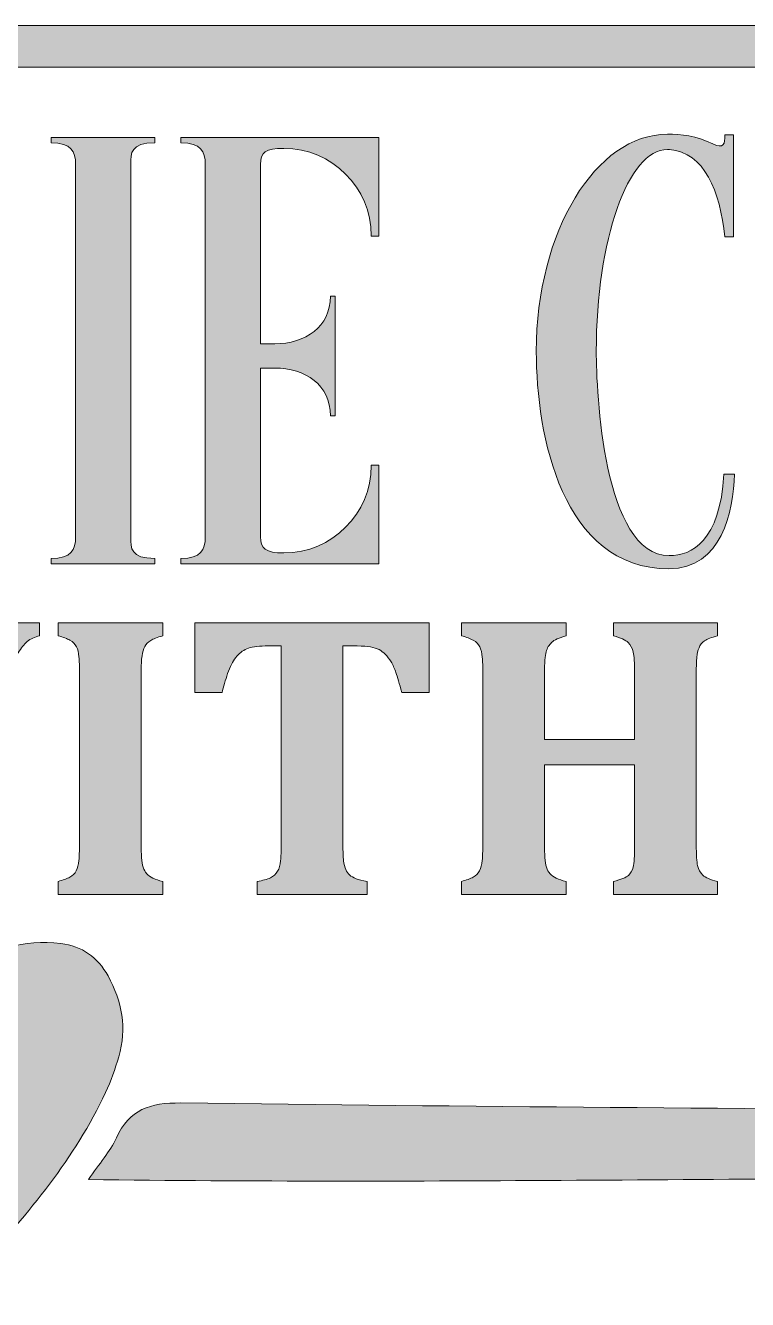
# Model space of a CAD drawing. Header units: inches. Extents: x 72 to 1008, y -817 to -264.
# Drawn here: x 540 to 680.9, y -817 to -568.4 of the extents above; entities that cross this region are included whole.
import ezdxf

# ---------------------------------------------------------------- set-up
doc = ezdxf.new("R2010")
doc.units = ezdxf.units.IN
doc.header["$MEASUREMENT"] = 0
doc.layers.add('Layer 1', color=7, linetype='Continuous')

# ---------------------------------------------------------------- blocks, each defined once
blk = doc.blocks.new('block 12')
at = {"layer": 'Layer 1', "true_color": 0x680b10}
h = blk.add_hatch(color=246, dxfattribs=at)
h.dxf.hatch_style = 2
edge = h.paths.add_edge_path()
edge.add_spline(control_points=[(560.56, -595.5), (560.56, -595.5), (560.56, -668.14), (560.56, -668.14), (560.56, -670.4), (560.5, -672.37), (565.24, -672.37), (565.24, -672.37), (565.24, -673.44), (565.24, -673.44), (565.24, -673.44), (545, -673.44), (545, -673.44), (545, -673.44), (545, -672.37), (545, -672.37), (548.97, -672.37), (549.78, -670.74), (549.78, -668.14), (549.78, -668.14), (549.78, -595.5), (549.78, -595.5), (549.78, -592.89), (548.97, -591.27), (545, -591.27), (545, -591.27), (545, -590.2), (545, -590.2), (545, -590.2), (565.24, -590.2), (565.24, -590.2), (565.24, -590.2), (565.24, -591.27), (565.24, -591.27), (560.5, -591.27), (560.56, -593.24), (560.56, -595.5)], knot_values=[0, 0, 0, 0, 1, 1, 1, 2, 2, 2, 3, 3, 3, 4, 4, 4, 5, 5, 5, 6, 6, 6, 7, 7, 7, 8, 8, 8, 9, 9, 9, 10, 10, 10, 11, 11, 11, 12, 12, 12, 12], degree=3, periodic=1)
h = blk.add_hatch(color=246, dxfattribs=at)
h.dxf.hatch_style = 2
edge = h.paths.add_edge_path()
edge.add_spline(control_points=[(609, -609.46), (609, -609.46), (607.51, -609.46), (607.51, -609.46), (607.51, -609.46), (607.51, -609.42), (607.51, -609.42), (607.51, -600.02), (599.83, -592.34), (590.43, -592.34), (586.86, -592.34), (585.88, -593.07), (585.88, -595.5), (585.88, -595.5), (585.88, -630.48), (585.88, -630.48), (585.88, -630.48), (588.66, -630.48), (588.66, -630.48), (594.64, -630.48), (599.53, -627.17), (599.53, -621.19), (599.53, -621.19), (599.53, -621.17), (599.53, -621.17), (599.53, -621.17), (600.47, -621.17), (600.47, -621.17), (600.47, -621.17), (600.47, -644.55), (600.47, -644.55), (600.47, -644.55), (599.53, -644.55), (599.53, -644.55), (599.53, -644.55), (599.53, -644.52), (599.53, -644.52), (599.53, -638.54), (594.64, -635.23), (588.66, -635.23), (588.66, -635.23), (585.88, -635.23), (585.88, -635.23), (585.88, -635.23), (585.88, -668.14), (585.88, -668.14), (585.88, -670.43), (586.86, -671.3), (590.43, -671.3), (599.83, -671.3), (607.51, -663.62), (607.51, -654.22), (607.51, -654.22), (607.51, -654.18), (607.51, -654.18), (607.51, -654.18), (609, -654.18), (609, -654.18), (609, -654.18), (609, -673.44), (609, -673.44), (609, -673.44), (570.32, -673.44), (570.32, -673.44), (570.32, -673.44), (570.32, -672.37), (570.32, -672.37), (574.29, -672.37), (575.09, -670.74), (575.09, -668.14), (575.09, -668.14), (575.09, -595.5), (575.09, -595.5), (575.09, -592.89), (574.29, -591.27), (570.32, -591.27), (570.32, -591.27), (570.32, -590.2), (570.32, -590.2), (570.32, -590.2), (609, -590.2), (609, -590.2), (609, -590.2), (609, -609.46), (609, -609.46)], knot_values=[0, 0, 0, 0, 1, 1, 1, 2, 2, 2, 3, 3, 3, 4, 4, 4, 5, 5, 5, 6, 6, 6, 7, 7, 7, 8, 8, 8, 9, 9, 9, 10, 10, 10, 11, 11, 11, 12, 12, 12, 13, 13, 13, 14, 14, 14, 15, 15, 15, 16, 16, 16, 17, 17, 17, 18, 18, 18, 19, 19, 19, 20, 20, 20, 21, 21, 21, 22, 22, 22, 23, 23, 23, 24, 24, 24, 25, 25, 25, 26, 26, 26, 27, 27, 27, 28, 28, 28, 28], degree=3, periodic=1)
h = blk.add_hatch(color=246, dxfattribs=at)
h.dxf.hatch_style = 2
edge = h.paths.add_edge_path()
edge.add_spline(control_points=[(678.43, -655.94), (678.14, -663.16), (676.01, -674.38), (665.58, -674.38), (644.73, -674.38), (639.71, -648.26), (639.71, -631.98), (639.71, -608.57), (651.35, -589.58), (665.31, -589.58), (667.97, -589.58), (670.9, -589.87), (674.14, -591.45), (676.31, -592.51), (676.54, -591.46), (676.54, -589.71), (676.54, -589.71), (678.23, -589.71), (678.23, -589.71), (678.23, -589.71), (678.23, -609.63), (678.23, -609.63), (678.23, -609.63), (676.54, -609.63), (676.54, -609.63), (675.55, -600.67), (672.52, -593.1), (665.7, -592.57), (665.57, -592.56), (665.44, -592.55), (665.31, -592.55), (657.63, -592.55), (651.42, -610.2), (651.42, -631.98), (651.42, -639.65), (652.78, -671.82), (665.62, -671.82), (670.11, -671.82), (675.53, -669.05), (676.34, -655.94), (676.34, -655.94), (678.43, -655.94), (678.43, -655.94)], knot_values=[0, 0, 0, 0, 1, 1, 1, 2, 2, 2, 3, 3, 3, 4, 4, 4, 5, 5, 5, 6, 6, 6, 7, 7, 7, 8, 8, 8, 9, 9, 9, 10, 10, 10, 11, 11, 11, 12, 12, 12, 13, 13, 13, 14, 14, 14, 14], degree=3, periodic=1)
at = {"layer": 'Layer 1', "lineweight": 0}
for points, knots in [([(560.56, -595.5), (560.56, -595.5), (560.56, -668.14), (560.56, -668.14), (560.56, -670.4), (560.5, -672.37), (565.24, -672.37), (565.24, -672.37), (565.24, -673.44), (565.24, -673.44), (565.24, -673.44), (545, -673.44), (545, -673.44), (545, -673.44), (545, -672.37), (545, -672.37), (548.97, -672.37), (549.78, -670.74), (549.78, -668.14), (549.78, -668.14), (549.78, -595.5), (549.78, -595.5), (549.78, -592.89), (548.97, -591.27), (545, -591.27), (545, -591.27), (545, -590.2), (545, -590.2), (545, -590.2), (565.24, -590.2), (565.24, -590.2), (565.24, -590.2), (565.24, -591.27), (565.24, -591.27), (560.5, -591.27), (560.56, -593.24), (560.56, -595.5)], [0, 0, 0, 0, 1, 1, 1, 2, 2, 2, 3, 3, 3, 4, 4, 4, 5, 5, 5, 6, 6, 6, 7, 7, 7, 8, 8, 8, 9, 9, 9, 10, 10, 10, 11, 11, 11, 12, 12, 12, 12]), ([(609, -609.46), (609, -609.46), (607.51, -609.46), (607.51, -609.46), (607.51, -609.46), (607.51, -609.42), (607.51, -609.42), (607.51, -600.02), (599.83, -592.34), (590.43, -592.34), (586.86, -592.34), (585.88, -593.07), (585.88, -595.5), (585.88, -595.5), (585.88, -630.48), (585.88, -630.48), (585.88, -630.48), (588.66, -630.48), (588.66, -630.48), (594.64, -630.48), (599.53, -627.17), (599.53, -621.19), (599.53, -621.19), (599.53, -621.17), (599.53, -621.17), (599.53, -621.17), (600.47, -621.17), (600.47, -621.17), (600.47, -621.17), (600.47, -644.55), (600.47, -644.55), (600.47, -644.55), (599.53, -644.55), (599.53, -644.55), (599.53, -644.55), (599.53, -644.52), (599.53, -644.52), (599.53, -638.54), (594.64, -635.23), (588.66, -635.23), (588.66, -635.23), (585.88, -635.23), (585.88, -635.23), (585.88, -635.23), (585.88, -668.14), (585.88, -668.14), (585.88, -670.43), (586.86, -671.3), (590.43, -671.3), (599.83, -671.3), (607.51, -663.62), (607.51, -654.22), (607.51, -654.22), (607.51, -654.18), (607.51, -654.18), (607.51, -654.18), (609, -654.18), (609, -654.18), (609, -654.18), (609, -673.44), (609, -673.44), (609, -673.44), (570.32, -673.44), (570.32, -673.44), (570.32, -673.44), (570.32, -672.37), (570.32, -672.37), (574.29, -672.37), (575.09, -670.74), (575.09, -668.14), (575.09, -668.14), (575.09, -595.5), (575.09, -595.5), (575.09, -592.89), (574.29, -591.27), (570.32, -591.27), (570.32, -591.27), (570.32, -590.2), (570.32, -590.2), (570.32, -590.2), (609, -590.2), (609, -590.2), (609, -590.2), (609, -609.46), (609, -609.46)], [0, 0, 0, 0, 1, 1, 1, 2, 2, 2, 3, 3, 3, 4, 4, 4, 5, 5, 5, 6, 6, 6, 7, 7, 7, 8, 8, 8, 9, 9, 9, 10, 10, 10, 11, 11, 11, 12, 12, 12, 13, 13, 13, 14, 14, 14, 15, 15, 15, 16, 16, 16, 17, 17, 17, 18, 18, 18, 19, 19, 19, 20, 20, 20, 21, 21, 21, 22, 22, 22, 23, 23, 23, 24, 24, 24, 25, 25, 25, 26, 26, 26, 27, 27, 27, 28, 28, 28, 28]), ([(678.43, -655.94), (678.14, -663.16), (676.01, -674.38), (665.58, -674.38), (644.73, -674.38), (639.71, -648.26), (639.71, -631.98), (639.71, -608.57), (651.35, -589.58), (665.31, -589.58), (667.97, -589.58), (670.9, -589.87), (674.14, -591.45), (676.31, -592.51), (676.54, -591.46), (676.54, -589.71), (676.54, -589.71), (678.23, -589.71), (678.23, -589.71), (678.23, -589.71), (678.23, -609.63), (678.23, -609.63), (678.23, -609.63), (676.54, -609.63), (676.54, -609.63), (675.55, -600.67), (672.52, -593.1), (665.7, -592.57), (665.57, -592.56), (665.44, -592.55), (665.31, -592.55), (657.63, -592.55), (651.42, -610.2), (651.42, -631.98), (651.42, -639.65), (652.78, -671.82), (665.62, -671.82), (670.11, -671.82), (675.53, -669.05), (676.34, -655.94), (676.34, -655.94), (678.43, -655.94), (678.43, -655.94)], [0, 0, 0, 0, 1, 1, 1, 2, 2, 2, 3, 3, 3, 4, 4, 4, 5, 5, 5, 6, 6, 6, 7, 7, 7, 8, 8, 8, 9, 9, 9, 10, 10, 10, 11, 11, 11, 12, 12, 12, 13, 13, 13, 14, 14, 14, 14])]:
    blk.add_open_spline(points, degree=3, knots=knots, dxfattribs=at)
blk = doc.blocks.new('block 14')
at = {"layer": 'Layer 1', "true_color": 0x680b10}
h = blk.add_hatch(color=246, dxfattribs=at)
h.dxf.hatch_style = 2
edge = h.paths.add_edge_path()
edge.add_spline(control_points=[(529.2, -698.24), (529.56, -697.05), (529.87, -695.85), (530.13, -694.65), (530.39, -693.44), (530.52, -692.41), (530.52, -691.55), (530.52, -690.21), (530.19, -689.22), (529.53, -688.58), (528.87, -687.95), (527.87, -687.58), (526.55, -687.47), (526.55, -687.47), (526.55, -684.91), (526.55, -684.91), (526.55, -684.91), (542.76, -684.91), (542.76, -684.91), (542.76, -684.91), (542.76, -687.47), (542.76, -687.47), (541.8, -687.68), (541, -688.05), (540.35, -688.58), (539.71, -689.11), (539.12, -689.86), (538.6, -690.82), (538.09, -691.77), (537.44, -693.38), (536.66, -695.64), (536.66, -695.64), (522.08, -738.25), (522.08, -738.25), (522.08, -738.25), (512.83, -738.25), (512.83, -738.25), (512.83, -738.25), (504.04, -701.74), (504.04, -701.74), (504.04, -701.74), (493.62, -738.25), (493.62, -738.25), (493.62, -738.25), (483.9, -738.25), (483.9, -738.25), (483.9, -738.25), (472.2, -694.7), (472.2, -694.7), (471.63, -692.58), (471.13, -691.1), (470.69, -690.27), (470.24, -689.44), (469.75, -688.82), (469.21, -688.4), (468.66, -687.99), (467.98, -687.68), (467.15, -687.47), (467.15, -687.47), (467.15, -684.91), (467.15, -684.91), (467.15, -684.91), (488.06, -684.91), (488.06, -684.91), (488.06, -684.91), (488.06, -687.47), (488.06, -687.47), (486.72, -687.63), (485.72, -688), (485.07, -688.6), (484.42, -689.2), (484.1, -690.04), (484.1, -691.13), (484.1, -692.5), (484.47, -694.64), (485.23, -697.54), (485.23, -697.54), (491.95, -724.56), (491.95, -724.56), (491.95, -724.56), (503.11, -684.91), (503.11, -684.91), (503.11, -684.91), (511.9, -684.91), (511.9, -684.91), (511.9, -684.91), (520.99, -724.56), (520.99, -724.56), (520.99, -724.56), (529.2, -698.24), (529.2, -698.24)], knot_values=[0, 0, 0, 0, 1, 1, 1, 2, 2, 2, 3, 3, 3, 4, 4, 4, 5, 5, 5, 6, 6, 6, 7, 7, 7, 8, 8, 8, 9, 9, 9, 10, 10, 10, 11, 11, 11, 12, 12, 12, 13, 13, 13, 14, 14, 14, 15, 15, 15, 16, 16, 16, 17, 17, 17, 18, 18, 18, 19, 19, 19, 20, 20, 20, 21, 21, 21, 22, 22, 22, 23, 23, 23, 24, 24, 24, 25, 25, 25, 26, 26, 26, 27, 27, 27, 28, 28, 28, 29, 29, 29, 30, 30, 30, 30], degree=3, periodic=1)
h = blk.add_hatch(color=246, dxfattribs=at)
h.dxf.hatch_style = 2
edge = h.paths.add_edge_path()
edge.add_spline(control_points=[(562.59, -728.21), (562.59, -729.12), (562.62, -729.97), (562.67, -730.74), (562.72, -731.52), (562.82, -732.15), (562.98, -732.65), (563.14, -733.14), (563.36, -733.55), (563.66, -733.89), (563.96, -734.23), (564.37, -734.52), (564.88, -734.77), (565.4, -735.01), (566.04, -735.23), (566.79, -735.41), (566.79, -735.41), (566.79, -737.97), (566.79, -737.97), (566.79, -737.97), (546.38, -737.97), (546.38, -737.97), (546.38, -737.97), (546.38, -735.41), (546.38, -735.41), (547.34, -735.15), (548.1, -734.87), (548.65, -734.57), (549.21, -734.27), (549.63, -733.86), (549.9, -733.33), (550.17, -732.8), (550.34, -732.12), (550.42, -731.31), (550.5, -730.49), (550.54, -729.46), (550.54, -728.21), (550.54, -728.21), (550.54, -694.66), (550.54, -694.66), (550.54, -693.42), (550.51, -692.4), (550.44, -691.59), (550.38, -690.79), (550.21, -690.12), (549.94, -689.59), (549.66, -689.06), (549.25, -688.64), (548.69, -688.33), (548.14, -688.02), (547.36, -687.73), (546.38, -687.47), (546.38, -687.47), (546.38, -684.91), (546.38, -684.91), (546.38, -684.91), (566.79, -684.91), (566.79, -684.91), (566.79, -684.91), (566.79, -687.47), (566.79, -687.47), (565.73, -687.76), (564.94, -688.06), (564.44, -688.39), (563.93, -688.71), (563.55, -689.11), (563.29, -689.57), (563.03, -690.04), (562.85, -690.65), (562.75, -691.4), (562.64, -692.15), (562.59, -693.25), (562.59, -694.7), (562.59, -694.7), (562.59, -728.21), (562.59, -728.21)], knot_values=[0, 0, 0, 0, 1, 1, 1, 2, 2, 2, 3, 3, 3, 4, 4, 4, 5, 5, 5, 6, 6, 6, 7, 7, 7, 8, 8, 8, 9, 9, 9, 10, 10, 10, 11, 11, 11, 12, 12, 12, 13, 13, 13, 14, 14, 14, 15, 15, 15, 16, 16, 16, 17, 17, 17, 18, 18, 18, 19, 19, 19, 20, 20, 20, 21, 21, 21, 22, 22, 22, 23, 23, 23, 24, 24, 24, 25, 25, 25, 25], degree=3, periodic=1)
h = blk.add_hatch(color=246, dxfattribs=at)
h.dxf.hatch_style = 2
edge = h.paths.add_edge_path()
edge.add_spline(control_points=[(585.22, -737.97), (585.22, -737.97), (585.22, -735.41), (585.22, -735.41), (586.31, -735.23), (587.17, -734.99), (587.8, -734.69), (588.44, -734.39), (588.91, -733.97), (589.22, -733.43), (589.53, -732.88), (589.73, -732.19), (589.81, -731.35), (589.88, -730.5), (589.92, -729.46), (589.92, -728.21), (589.92, -728.21), (589.92, -689.45), (589.92, -689.45), (589.92, -689.45), (586.77, -689.45), (586.77, -689.45), (585.22, -689.45), (584.02, -689.64), (583.2, -690), (582.37, -690.36), (581.65, -690.93), (581.04, -691.71), (580.43, -692.49), (579.9, -693.53), (579.46, -694.84), (579.02, -696.15), (578.66, -697.39), (578.38, -698.55), (578.38, -698.55), (573.05, -698.55), (573.05, -698.55), (573.05, -698.55), (573.05, -684.91), (573.05, -684.91), (573.05, -684.91), (618.81, -684.91), (618.81, -684.91), (618.81, -684.91), (618.81, -698.55), (618.81, -698.55), (618.81, -698.55), (613.48, -698.55), (613.48, -698.55), (612.99, -696.79), (612.6, -695.49), (612.31, -694.66), (612.03, -693.83), (611.71, -693.13), (611.36, -692.55), (611.01, -691.96), (610.64, -691.48), (610.26, -691.09), (609.87, -690.7), (609.45, -690.39), (609.01, -690.15), (608.57, -689.92), (608.02, -689.75), (607.36, -689.63), (606.7, -689.51), (605.84, -689.45), (604.77, -689.45), (604.77, -689.45), (601.97, -689.45), (601.97, -689.45), (601.97, -689.45), (601.97, -728.21), (601.97, -728.21), (601.97, -729.59), (602.01, -730.63), (602.09, -731.35), (602.17, -732.06), (602.31, -732.63), (602.52, -733.08), (602.73, -733.52), (602.98, -733.87), (603.28, -734.14), (603.57, -734.42), (603.99, -734.66), (604.52, -734.88), (605.05, -735.1), (605.77, -735.28), (606.68, -735.41), (606.68, -735.41), (606.68, -737.97), (606.68, -737.97), (606.68, -737.97), (585.22, -737.97), (585.22, -737.97)], knot_values=[0, 0, 0, 0, 1, 1, 1, 2, 2, 2, 3, 3, 3, 4, 4, 4, 5, 5, 5, 6, 6, 6, 7, 7, 7, 8, 8, 8, 9, 9, 9, 10, 10, 10, 11, 11, 11, 12, 12, 12, 13, 13, 13, 14, 14, 14, 15, 15, 15, 16, 16, 16, 17, 17, 17, 18, 18, 18, 19, 19, 19, 20, 20, 20, 21, 21, 21, 22, 22, 22, 23, 23, 23, 24, 24, 24, 25, 25, 25, 26, 26, 26, 27, 27, 27, 28, 28, 28, 29, 29, 29, 30, 30, 30, 31, 31, 31, 31], degree=3, periodic=1)
h = blk.add_hatch(color=246, dxfattribs=at)
h.dxf.hatch_style = 2
edge = h.paths.add_edge_path()
edge.add_spline(control_points=[(670.94, -728.21), (670.94, -730.21), (671.03, -731.58), (671.2, -732.32), (671.36, -733.06), (671.71, -733.67), (672.23, -734.16), (672.74, -734.66), (673.69, -735.07), (675.06, -735.41), (675.06, -735.41), (675.06, -737.97), (675.06, -737.97), (675.06, -737.97), (654.77, -737.97), (654.77, -737.97), (654.77, -737.97), (654.77, -735.41), (654.77, -735.41), (656.27, -735.02), (657.24, -734.63), (657.69, -734.24), (658.13, -733.85), (658.44, -733.3), (658.62, -732.59), (658.8, -731.88), (658.89, -730.42), (658.89, -728.21), (658.89, -728.21), (658.89, -712.63), (658.89, -712.63), (658.89, -712.63), (641.32, -712.63), (641.32, -712.63), (641.32, -712.63), (641.32, -728.21), (641.32, -728.21), (641.32, -729.12), (641.34, -729.97), (641.4, -730.74), (641.45, -731.52), (641.55, -732.15), (641.71, -732.65), (641.86, -733.14), (642.09, -733.55), (642.39, -733.89), (642.69, -734.23), (643.09, -734.52), (643.61, -734.77), (644.13, -735.01), (644.76, -735.23), (645.52, -735.41), (645.52, -735.41), (645.52, -737.97), (645.52, -737.97), (645.52, -737.97), (625.11, -737.97), (625.11, -737.97), (625.11, -737.97), (625.11, -735.41), (625.11, -735.41), (626.06, -735.15), (626.82, -734.87), (627.38, -734.57), (627.94, -734.27), (628.35, -733.86), (628.62, -733.33), (628.9, -732.8), (629.07, -732.12), (629.15, -731.31), (629.23, -730.49), (629.27, -729.46), (629.27, -728.21), (629.27, -728.21), (629.27, -694.7), (629.27, -694.7), (629.27, -693.49), (629.23, -692.46), (629.17, -691.63), (629.1, -690.8), (628.94, -690.13), (628.66, -689.61), (628.39, -689.09), (627.98, -688.67), (627.42, -688.35), (626.86, -688.02), (626.09, -687.73), (625.11, -687.47), (625.11, -687.47), (625.11, -684.91), (625.11, -684.91), (625.11, -684.91), (645.52, -684.91), (645.52, -684.91), (645.52, -684.91), (645.52, -687.47), (645.52, -687.47), (644.14, -687.86), (643.2, -688.29), (642.7, -688.76), (642.19, -689.22), (641.84, -689.84), (641.63, -690.6), (641.42, -691.37), (641.32, -692.75), (641.32, -694.74), (641.32, -694.74), (641.32, -707.73), (641.32, -707.73), (641.32, -707.73), (658.89, -707.73), (658.89, -707.73), (658.89, -707.73), (658.89, -694.74), (658.89, -694.74), (658.89, -692.77), (658.81, -691.41), (658.64, -690.64), (658.47, -689.88), (658.13, -689.26), (657.63, -688.77), (657.12, -688.3), (656.17, -687.86), (654.77, -687.47), (654.77, -687.47), (654.77, -684.91), (654.77, -684.91), (654.77, -684.91), (675.06, -684.91), (675.06, -684.91), (675.06, -684.91), (675.06, -687.47), (675.06, -687.47), (673.92, -687.78), (673.09, -688.11), (672.57, -688.46), (672.06, -688.81), (671.69, -689.26), (671.47, -689.8), (671.25, -690.35), (671.1, -690.96), (671.04, -691.63), (670.98, -692.31), (670.94, -693.34), (670.94, -694.74), (670.94, -694.74), (670.94, -728.21), (670.94, -728.21)], knot_values=[0, 0, 0, 0, 1, 1, 1, 2, 2, 2, 3, 3, 3, 4, 4, 4, 5, 5, 5, 6, 6, 6, 7, 7, 7, 8, 8, 8, 9, 9, 9, 10, 10, 10, 11, 11, 11, 12, 12, 12, 13, 13, 13, 14, 14, 14, 15, 15, 15, 16, 16, 16, 17, 17, 17, 18, 18, 18, 19, 19, 19, 20, 20, 20, 21, 21, 21, 22, 22, 22, 23, 23, 23, 24, 24, 24, 25, 25, 25, 26, 26, 26, 27, 27, 27, 28, 28, 28, 29, 29, 29, 30, 30, 30, 31, 31, 31, 32, 32, 32, 33, 33, 33, 34, 34, 34, 35, 35, 35, 36, 36, 36, 37, 37, 37, 38, 38, 38, 39, 39, 39, 40, 40, 40, 41, 41, 41, 42, 42, 42, 43, 43, 43, 44, 44, 44, 45, 45, 45, 46, 46, 46, 47, 47, 47, 48, 48, 48, 49, 49, 49, 49], degree=3, periodic=1)
at = {"layer": 'Layer 1', "lineweight": 0}
for points, knots in [([(529.2, -698.24), (529.56, -697.05), (529.87, -695.85), (530.13, -694.65), (530.39, -693.44), (530.52, -692.41), (530.52, -691.55), (530.52, -690.21), (530.19, -689.22), (529.53, -688.58), (528.87, -687.95), (527.87, -687.58), (526.55, -687.47), (526.55, -687.47), (526.55, -684.91), (526.55, -684.91), (526.55, -684.91), (542.76, -684.91), (542.76, -684.91), (542.76, -684.91), (542.76, -687.47), (542.76, -687.47), (541.8, -687.68), (541, -688.05), (540.35, -688.58), (539.71, -689.11), (539.12, -689.86), (538.6, -690.82), (538.09, -691.77), (537.44, -693.38), (536.66, -695.64), (536.66, -695.64), (522.08, -738.25), (522.08, -738.25), (522.08, -738.25), (512.83, -738.25), (512.83, -738.25), (512.83, -738.25), (504.04, -701.74), (504.04, -701.74), (504.04, -701.74), (493.62, -738.25), (493.62, -738.25), (493.62, -738.25), (483.9, -738.25), (483.9, -738.25), (483.9, -738.25), (472.2, -694.7), (472.2, -694.7), (471.63, -692.58), (471.13, -691.1), (470.69, -690.27), (470.24, -689.44), (469.75, -688.82), (469.21, -688.4), (468.66, -687.99), (467.98, -687.68), (467.15, -687.47), (467.15, -687.47), (467.15, -684.91), (467.15, -684.91), (467.15, -684.91), (488.06, -684.91), (488.06, -684.91), (488.06, -684.91), (488.06, -687.47), (488.06, -687.47), (486.72, -687.63), (485.72, -688), (485.07, -688.6), (484.42, -689.2), (484.1, -690.04), (484.1, -691.13), (484.1, -692.5), (484.47, -694.64), (485.23, -697.54), (485.23, -697.54), (491.95, -724.56), (491.95, -724.56), (491.95, -724.56), (503.11, -684.91), (503.11, -684.91), (503.11, -684.91), (511.9, -684.91), (511.9, -684.91), (511.9, -684.91), (520.99, -724.56), (520.99, -724.56), (520.99, -724.56), (529.2, -698.24), (529.2, -698.24)], [0, 0, 0, 0, 1, 1, 1, 2, 2, 2, 3, 3, 3, 4, 4, 4, 5, 5, 5, 6, 6, 6, 7, 7, 7, 8, 8, 8, 9, 9, 9, 10, 10, 10, 11, 11, 11, 12, 12, 12, 13, 13, 13, 14, 14, 14, 15, 15, 15, 16, 16, 16, 17, 17, 17, 18, 18, 18, 19, 19, 19, 20, 20, 20, 21, 21, 21, 22, 22, 22, 23, 23, 23, 24, 24, 24, 25, 25, 25, 26, 26, 26, 27, 27, 27, 28, 28, 28, 29, 29, 29, 30, 30, 30, 30]), ([(562.59, -728.21), (562.59, -729.12), (562.62, -729.97), (562.67, -730.74), (562.72, -731.52), (562.82, -732.15), (562.98, -732.65), (563.14, -733.14), (563.36, -733.55), (563.66, -733.89), (563.96, -734.23), (564.37, -734.52), (564.88, -734.77), (565.4, -735.01), (566.04, -735.23), (566.79, -735.41), (566.79, -735.41), (566.79, -737.97), (566.79, -737.97), (566.79, -737.97), (546.38, -737.97), (546.38, -737.97), (546.38, -737.97), (546.38, -735.41), (546.38, -735.41), (547.34, -735.15), (548.1, -734.87), (548.65, -734.57), (549.21, -734.27), (549.63, -733.86), (549.9, -733.33), (550.17, -732.8), (550.34, -732.12), (550.42, -731.31), (550.5, -730.49), (550.54, -729.46), (550.54, -728.21), (550.54, -728.21), (550.54, -694.66), (550.54, -694.66), (550.54, -693.42), (550.51, -692.4), (550.44, -691.59), (550.38, -690.79), (550.21, -690.12), (549.94, -689.59), (549.66, -689.06), (549.25, -688.64), (548.69, -688.33), (548.14, -688.02), (547.36, -687.73), (546.38, -687.47), (546.38, -687.47), (546.38, -684.91), (546.38, -684.91), (546.38, -684.91), (566.79, -684.91), (566.79, -684.91), (566.79, -684.91), (566.79, -687.47), (566.79, -687.47), (565.73, -687.76), (564.94, -688.06), (564.44, -688.39), (563.93, -688.71), (563.55, -689.11), (563.29, -689.57), (563.03, -690.04), (562.85, -690.65), (562.75, -691.4), (562.64, -692.15), (562.59, -693.25), (562.59, -694.7), (562.59, -694.7), (562.59, -728.21), (562.59, -728.21)], [0, 0, 0, 0, 1, 1, 1, 2, 2, 2, 3, 3, 3, 4, 4, 4, 5, 5, 5, 6, 6, 6, 7, 7, 7, 8, 8, 8, 9, 9, 9, 10, 10, 10, 11, 11, 11, 12, 12, 12, 13, 13, 13, 14, 14, 14, 15, 15, 15, 16, 16, 16, 17, 17, 17, 18, 18, 18, 19, 19, 19, 20, 20, 20, 21, 21, 21, 22, 22, 22, 23, 23, 23, 24, 24, 24, 25, 25, 25, 25]), ([(585.22, -737.97), (585.22, -737.97), (585.22, -735.41), (585.22, -735.41), (586.31, -735.23), (587.17, -734.99), (587.8, -734.69), (588.44, -734.39), (588.91, -733.97), (589.22, -733.43), (589.53, -732.88), (589.73, -732.19), (589.81, -731.35), (589.88, -730.5), (589.92, -729.46), (589.92, -728.21), (589.92, -728.21), (589.92, -689.45), (589.92, -689.45), (589.92, -689.45), (586.77, -689.45), (586.77, -689.45), (585.22, -689.45), (584.02, -689.64), (583.2, -690), (582.37, -690.36), (581.65, -690.93), (581.04, -691.71), (580.43, -692.49), (579.9, -693.53), (579.46, -694.84), (579.02, -696.15), (578.66, -697.39), (578.38, -698.55), (578.38, -698.55), (573.05, -698.55), (573.05, -698.55), (573.05, -698.55), (573.05, -684.91), (573.05, -684.91), (573.05, -684.91), (618.81, -684.91), (618.81, -684.91), (618.81, -684.91), (618.81, -698.55), (618.81, -698.55), (618.81, -698.55), (613.48, -698.55), (613.48, -698.55), (612.99, -696.79), (612.6, -695.49), (612.31, -694.66), (612.03, -693.83), (611.71, -693.13), (611.36, -692.55), (611.01, -691.96), (610.64, -691.48), (610.26, -691.09), (609.87, -690.7), (609.45, -690.39), (609.01, -690.15), (608.57, -689.92), (608.02, -689.75), (607.36, -689.63), (606.7, -689.51), (605.84, -689.45), (604.77, -689.45), (604.77, -689.45), (601.97, -689.45), (601.97, -689.45), (601.97, -689.45), (601.97, -728.21), (601.97, -728.21), (601.97, -729.59), (602.01, -730.63), (602.09, -731.35), (602.17, -732.06), (602.31, -732.63), (602.52, -733.08), (602.73, -733.52), (602.98, -733.87), (603.28, -734.14), (603.57, -734.42), (603.99, -734.66), (604.52, -734.88), (605.05, -735.1), (605.77, -735.28), (606.68, -735.41), (606.68, -735.41), (606.68, -737.97), (606.68, -737.97), (606.68, -737.97), (585.22, -737.97), (585.22, -737.97)], [0, 0, 0, 0, 1, 1, 1, 2, 2, 2, 3, 3, 3, 4, 4, 4, 5, 5, 5, 6, 6, 6, 7, 7, 7, 8, 8, 8, 9, 9, 9, 10, 10, 10, 11, 11, 11, 12, 12, 12, 13, 13, 13, 14, 14, 14, 15, 15, 15, 16, 16, 16, 17, 17, 17, 18, 18, 18, 19, 19, 19, 20, 20, 20, 21, 21, 21, 22, 22, 22, 23, 23, 23, 24, 24, 24, 25, 25, 25, 26, 26, 26, 27, 27, 27, 28, 28, 28, 29, 29, 29, 30, 30, 30, 31, 31, 31, 31]), ([(670.94, -728.21), (670.94, -730.21), (671.03, -731.58), (671.2, -732.32), (671.36, -733.06), (671.71, -733.67), (672.23, -734.16), (672.74, -734.66), (673.69, -735.07), (675.06, -735.41), (675.06, -735.41), (675.06, -737.97), (675.06, -737.97), (675.06, -737.97), (654.77, -737.97), (654.77, -737.97), (654.77, -737.97), (654.77, -735.41), (654.77, -735.41), (656.27, -735.02), (657.24, -734.63), (657.69, -734.24), (658.13, -733.85), (658.44, -733.3), (658.62, -732.59), (658.8, -731.88), (658.89, -730.42), (658.89, -728.21), (658.89, -728.21), (658.89, -712.63), (658.89, -712.63), (658.89, -712.63), (641.32, -712.63), (641.32, -712.63), (641.32, -712.63), (641.32, -728.21), (641.32, -728.21), (641.32, -729.12), (641.34, -729.97), (641.4, -730.74), (641.45, -731.52), (641.55, -732.15), (641.71, -732.65), (641.86, -733.14), (642.09, -733.55), (642.39, -733.89), (642.69, -734.23), (643.09, -734.52), (643.61, -734.77), (644.13, -735.01), (644.76, -735.23), (645.52, -735.41), (645.52, -735.41), (645.52, -737.97), (645.52, -737.97), (645.52, -737.97), (625.11, -737.97), (625.11, -737.97), (625.11, -737.97), (625.11, -735.41), (625.11, -735.41), (626.06, -735.15), (626.82, -734.87), (627.38, -734.57), (627.94, -734.27), (628.35, -733.86), (628.62, -733.33), (628.9, -732.8), (629.07, -732.12), (629.15, -731.31), (629.23, -730.49), (629.27, -729.46), (629.27, -728.21), (629.27, -728.21), (629.27, -694.7), (629.27, -694.7), (629.27, -693.49), (629.23, -692.46), (629.17, -691.63), (629.1, -690.8), (628.94, -690.13), (628.66, -689.61), (628.39, -689.09), (627.98, -688.67), (627.42, -688.35), (626.86, -688.02), (626.09, -687.73), (625.11, -687.47), (625.11, -687.47), (625.11, -684.91), (625.11, -684.91), (625.11, -684.91), (645.52, -684.91), (645.52, -684.91), (645.52, -684.91), (645.52, -687.47), (645.52, -687.47), (644.14, -687.86), (643.2, -688.29), (642.7, -688.76), (642.19, -689.22), (641.84, -689.84), (641.63, -690.6), (641.42, -691.37), (641.32, -692.75), (641.32, -694.74), (641.32, -694.74), (641.32, -707.73), (641.32, -707.73), (641.32, -707.73), (658.89, -707.73), (658.89, -707.73), (658.89, -707.73), (658.89, -694.74), (658.89, -694.74), (658.89, -692.77), (658.81, -691.41), (658.64, -690.64), (658.47, -689.88), (658.13, -689.26), (657.63, -688.77), (657.12, -688.3), (656.17, -687.86), (654.77, -687.47), (654.77, -687.47), (654.77, -684.91), (654.77, -684.91), (654.77, -684.91), (675.06, -684.91), (675.06, -684.91), (675.06, -684.91), (675.06, -687.47), (675.06, -687.47), (673.92, -687.78), (673.09, -688.11), (672.57, -688.46), (672.06, -688.81), (671.69, -689.26), (671.47, -689.8), (671.25, -690.35), (671.1, -690.96), (671.04, -691.63), (670.98, -692.31), (670.94, -693.34), (670.94, -694.74), (670.94, -694.74), (670.94, -728.21), (670.94, -728.21)], [0, 0, 0, 0, 1, 1, 1, 2, 2, 2, 3, 3, 3, 4, 4, 4, 5, 5, 5, 6, 6, 6, 7, 7, 7, 8, 8, 8, 9, 9, 9, 10, 10, 10, 11, 11, 11, 12, 12, 12, 13, 13, 13, 14, 14, 14, 15, 15, 15, 16, 16, 16, 17, 17, 17, 18, 18, 18, 19, 19, 19, 20, 20, 20, 21, 21, 21, 22, 22, 22, 23, 23, 23, 24, 24, 24, 25, 25, 25, 26, 26, 26, 27, 27, 27, 28, 28, 28, 29, 29, 29, 30, 30, 30, 31, 31, 31, 32, 32, 32, 33, 33, 33, 34, 34, 34, 35, 35, 35, 36, 36, 36, 37, 37, 37, 38, 38, 38, 39, 39, 39, 40, 40, 40, 41, 41, 41, 42, 42, 42, 43, 43, 43, 44, 44, 44, 45, 45, 45, 46, 46, 46, 47, 47, 47, 48, 48, 48, 49, 49, 49, 49])]:
    blk.add_open_spline(points, degree=3, knots=knots, dxfattribs=at)
blk = doc.blocks.new('block 18')
at = {"layer": 'Layer 1', "true_color": 0x680b10}
h = blk.add_hatch(color=246, dxfattribs=at)
h.dxf.hatch_style = 2
edge = h.paths.add_edge_path()
edge.add_spline(control_points=[(1003.91, -576.49), (1003.91, -576.49), (76.09, -576.49), (76.09, -576.49), (73.84, -576.49), (72.03, -574.67), (72.03, -572.42), (72.03, -570.18), (73.84, -568.36), (76.09, -568.36), (76.09, -568.36), (1003.91, -568.36), (1003.91, -568.36), (1006.16, -568.36), (1007.97, -570.18), (1007.97, -572.42), (1007.97, -574.67), (1006.16, -576.49), (1003.91, -576.49)], knot_values=[0, 0, 0, 0, 1, 1, 1, 2, 2, 2, 3, 3, 3, 4, 4, 4, 5, 5, 5, 6, 6, 6, 6], degree=3, periodic=1)
at = {"layer": 'Layer 1', "lineweight": 0}
blk.add_open_spline([(1003.91, -576.49), (1003.91, -576.49), (76.09, -576.49), (76.09, -576.49), (73.84, -576.49), (72.03, -574.67), (72.03, -572.42), (72.03, -570.18), (73.84, -568.36), (76.09, -568.36), (76.09, -568.36), (1003.91, -568.36), (1003.91, -568.36), (1006.16, -568.36), (1007.97, -570.18), (1007.97, -572.42), (1007.97, -574.67), (1006.16, -576.49), (1003.91, -576.49)], degree=3, knots=[0, 0, 0, 0, 1, 1, 1, 2, 2, 2, 3, 3, 3, 4, 4, 4, 5, 5, 5, 6, 6, 6, 6], dxfattribs=at)
blk = doc.blocks.new('block 17')
at = {"layer": 'Layer 1'}
blk.add_blockref('block 18', (0, 0), dxfattribs=at)
blk = doc.blocks.new('block 31')
at = {"layer": 'Layer 1', "true_color": 0x680b10}
h = blk.add_hatch(color=246, dxfattribs=at)
h.dxf.hatch_style = 2
edge = h.paths.add_edge_path()
edge.add_spline(control_points=[(742.93, -793.18), (678.96, -793.28), (616.12, -794.42), (552.27, -793.58), (554.42, -790.46), (556.49, -788.16), (557.74, -785.47), (560.31, -779.9), (564.32, -778.56), (570.33, -778.64), (626.21, -779.35), (682.09, -779.71), (737.96, -780.17), (739.76, -780.19), (741.56, -780.17), (744.45, -780.17), (742.53, -778.13), (741.38, -776.96), (740.29, -775.73), (737.41, -772.47), (734.48, -769.24), (731.73, -765.88), (730.45, -764.32), (729.29, -762.46), (730.56, -760.33), (731.94, -758.03), (734.3, -758.12), (736.4, -758.68), (741.2, -759.95), (746.04, -761.22), (750.64, -763.05), (760.61, -767.02), (770.45, -771.32), (780.32, -775.54), (787.04, -778.42), (793.74, -781.34), (800.39, -784.36), (802.93, -785.51), (805.71, -786.7), (805.67, -790.18), (805.64, -793.76), (802.98, -795.4), (800.2, -796.44), (792.49, -799.34), (784.79, -802.36), (776.89, -804.62), (765.83, -807.8), (754.6, -810.37), (743.43, -813.13), (741.63, -813.58), (739.75, -813.91), (737.9, -813.93), (733.21, -813.96), (731.07, -810.49), (733.42, -806.38), (735.11, -803.42), (737.37, -800.8), (739.38, -798.03), (740.36, -796.69), (741.34, -795.35), (742.93, -793.18)], knot_values=[0, 0, 0, 0, 1, 1, 1, 2, 2, 2, 3, 3, 3, 4, 4, 4, 5, 5, 5, 6, 6, 6, 7, 7, 7, 8, 8, 8, 9, 9, 9, 10, 10, 10, 11, 11, 11, 12, 12, 12, 13, 13, 13, 14, 14, 14, 15, 15, 15, 16, 16, 16, 17, 17, 17, 18, 18, 18, 19, 19, 19, 20, 20, 20, 20], degree=3, periodic=1)
edge = h.paths.add_edge_path()
edge.add_spline(control_points=[(745.9, -802.51), (754.54, -802.56), (791.12, -791.71), (794.97, -788.74), (778.01, -781.89), (761.27, -775.11), (744.52, -768.34), (748.18, -772.95), (752.18, -777.04), (756.22, -781.09), (760.1, -784.99), (759.81, -788.27), (755.72, -792.1), (752.25, -795.35), (749.16, -799.02), (745.9, -802.51)], knot_values=[0, 0, 0, 0, 1, 1, 1, 2, 2, 2, 3, 3, 3, 4, 4, 4, 5, 5, 5, 5], degree=3, periodic=1)
at = {"layer": 'Layer 1', "lineweight": 0}
for points, knots in [([(742.93, -793.18), (678.96, -793.28), (616.12, -794.42), (552.27, -793.58), (554.42, -790.46), (556.49, -788.16), (557.74, -785.47), (560.31, -779.9), (564.32, -778.56), (570.33, -778.64), (626.21, -779.35), (682.09, -779.71), (737.96, -780.17), (739.76, -780.19), (741.56, -780.17), (744.45, -780.17), (742.53, -778.13), (741.38, -776.96), (740.29, -775.73), (737.41, -772.47), (734.48, -769.24), (731.73, -765.88), (730.45, -764.32), (729.29, -762.46), (730.56, -760.33), (731.94, -758.03), (734.3, -758.12), (736.4, -758.68), (741.2, -759.95), (746.04, -761.22), (750.64, -763.05), (760.61, -767.02), (770.45, -771.32), (780.32, -775.54), (787.04, -778.42), (793.74, -781.34), (800.39, -784.36), (802.93, -785.51), (805.71, -786.7), (805.67, -790.18), (805.64, -793.76), (802.98, -795.4), (800.2, -796.44), (792.49, -799.34), (784.79, -802.36), (776.89, -804.62), (765.83, -807.8), (754.6, -810.37), (743.43, -813.13), (741.63, -813.58), (739.75, -813.91), (737.9, -813.93), (733.21, -813.96), (731.07, -810.49), (733.42, -806.38), (735.11, -803.42), (737.37, -800.8), (739.38, -798.03), (740.36, -796.69), (741.34, -795.35), (742.93, -793.18)], [0, 0, 0, 0, 1, 1, 1, 2, 2, 2, 3, 3, 3, 4, 4, 4, 5, 5, 5, 6, 6, 6, 7, 7, 7, 8, 8, 8, 9, 9, 9, 10, 10, 10, 11, 11, 11, 12, 12, 12, 13, 13, 13, 14, 14, 14, 15, 15, 15, 16, 16, 16, 17, 17, 17, 18, 18, 18, 19, 19, 19, 20, 20, 20, 20]), ([(745.9, -802.51), (754.54, -802.56), (791.12, -791.71), (794.97, -788.74), (778.01, -781.89), (761.27, -775.11), (744.52, -768.34), (748.18, -772.95), (752.18, -777.04), (756.22, -781.09), (760.1, -784.99), (759.81, -788.27), (755.72, -792.1), (752.25, -795.35), (749.16, -799.02), (745.9, -802.51)], [0, 0, 0, 0, 1, 1, 1, 2, 2, 2, 3, 3, 3, 4, 4, 4, 5, 5, 5, 5])]:
    blk.add_open_spline(points, degree=3, knots=knots, dxfattribs=at)
blk = doc.blocks.new('block 32')
at = {"layer": 'Layer 1', "true_color": 0x680b10}
h = blk.add_hatch(color=246, dxfattribs=at)
h.dxf.hatch_style = 2
edge = h.paths.add_edge_path()
edge.add_spline(control_points=[(519.55, -763.8), (522.7, -760.14), (525.3, -756.85), (528.18, -753.82), (533.27, -748.47), (539.64, -746.63), (546.89, -747.5), (551.09, -748.01), (554.13, -750.24), (556.12, -753.85), (558.85, -758.81), (559.85, -764.08), (558.22, -769.61), (557.52, -771.99), (556.69, -774.36), (555.63, -776.6), (549.61, -789.43), (540.65, -800.22), (531.04, -810.39), (524.81, -816.99), (523.89, -816.81), (516.75, -810.93), (510.76, -806), (504.97, -800.78), (499.4, -795.36), (493.37, -789.49), (489.49, -782.22), (487.55, -774.01), (486.07, -767.76), (486.4, -761.63), (489.7, -755.93), (494.06, -748.41), (501.92, -746.76), (508.7, -752.21), (511.7, -754.63), (514.15, -757.72), (516.82, -760.54), (517.75, -761.53), (518.56, -762.62), (519.55, -763.8)], knot_values=[0, 0, 0, 0, 1, 1, 1, 2, 2, 2, 3, 3, 3, 4, 4, 4, 5, 5, 5, 6, 6, 6, 7, 7, 7, 8, 8, 8, 9, 9, 9, 10, 10, 10, 11, 11, 11, 12, 12, 12, 13, 13, 13, 13], degree=3, periodic=1)
at = {"layer": 'Layer 1', "lineweight": 0}
blk.add_open_spline([(519.55, -763.8), (522.7, -760.14), (525.3, -756.85), (528.18, -753.82), (533.27, -748.47), (539.64, -746.63), (546.89, -747.5), (551.09, -748.01), (554.13, -750.24), (556.12, -753.85), (558.85, -758.81), (559.85, -764.08), (558.22, -769.61), (557.52, -771.99), (556.69, -774.36), (555.63, -776.6), (549.61, -789.43), (540.65, -800.22), (531.04, -810.39), (524.81, -816.99), (523.89, -816.81), (516.75, -810.93), (510.76, -806), (504.97, -800.78), (499.4, -795.36), (493.37, -789.49), (489.49, -782.22), (487.55, -774.01), (486.07, -767.76), (486.4, -761.63), (489.7, -755.93), (494.06, -748.41), (501.92, -746.76), (508.7, -752.21), (511.7, -754.63), (514.15, -757.72), (516.82, -760.54), (517.75, -761.53), (518.56, -762.62), (519.55, -763.8)], degree=3, knots=[0, 0, 0, 0, 1, 1, 1, 2, 2, 2, 3, 3, 3, 4, 4, 4, 5, 5, 5, 6, 6, 6, 7, 7, 7, 8, 8, 8, 9, 9, 9, 10, 10, 10, 11, 11, 11, 12, 12, 12, 13, 13, 13, 13], dxfattribs=at)
blk = doc.blocks.new('block 29')
at = {"layer": 'Layer 1'}
for name in ['block 32', 'block 31']:
    blk.add_blockref(name, (0, 0), dxfattribs=at)
blk = doc.blocks.new('block 2')
at = {"layer": 'Layer 1'}
for name in ['block 17', 'block 12', 'block 14', 'block 29']:
    blk.add_blockref(name, (0, 0), dxfattribs=at)

msp = doc.modelspace()

# ---------------------------------------------------------------- block references
at = {"layer": 'Layer 1'}
msp.add_blockref('block 2', (0, 0), dxfattribs=at)

doc.saveas('drawing.dxf')
